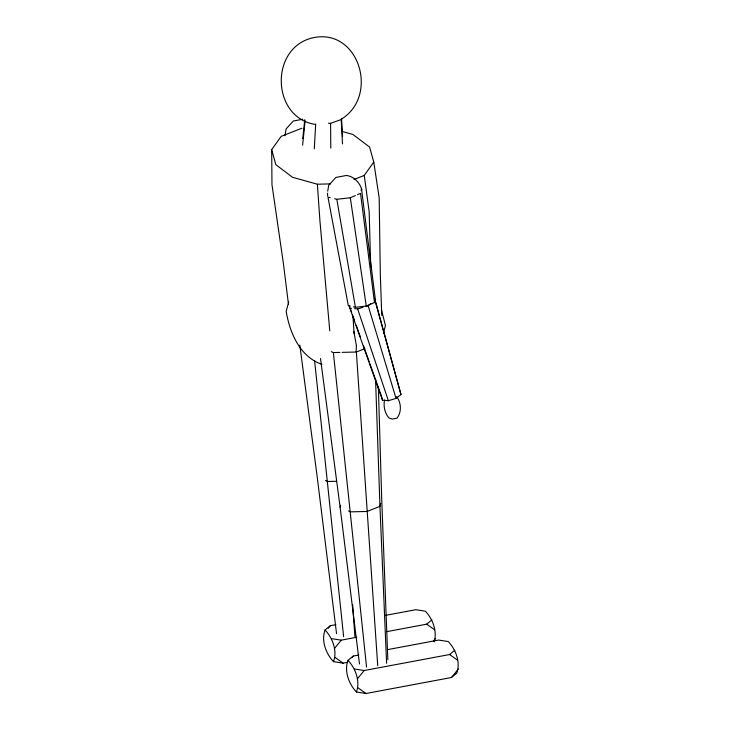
<?xml version="1.0" encoding="UTF-8"?>
<svg xmlns="http://www.w3.org/2000/svg" width="730" height="730" viewBox="0 0 730 730"><rect width="100%" height="100%" fill="white"/><g stroke="black" fill="none" stroke-linecap="round" stroke-linejoin="round"><path stroke-width="1.09" d="M314.292 148.838L315.679 124.1M356.094 351.513L356.441 345.828L353.858 331.529M384.491 400.004C383.378 406.318 384.664 413.107 388.999 417.989L392.12 419.093L396.938 418.19C401.856 412.048 401.254 402.641 396.618 396.554M302.603 145.206L305.103 120.925M302.767 138.572L304.748 119.702M284.974 135.743L286.114 128.918L293.296 121.025L302.804 119.246M327.724 191.178L328.701 185.329L335.882 177.436L346.44 175.456C354.114 176.459 359.726 182.527 361.825 189.727M361.113 190.585L361.496 188.732L375.257 298.816L374.49 302.548L366.268 306.071L355.419 307.321L353.384 306.819M359.47 663.971L340.125 507.268L340.627 505.306M380.713 503.399L379.956 506.346L386.59 663.333M288.724 302.001L286.151 311.4C289.892 332.971 299.729 356.559 321.884 364.37M383.478 332.907L385.476 325.598L381.452 309.958M335.882 624.661L330.334 625.701L325.087 629.981C321.045 640.694 325.899 653.569 333.482 661.635L343.091 663.141L347.535 662.302M333.482 661.635C337.525 650.923 332.661 638.057 325.087 629.981M358.804 655.02L353.256 656.06L348.009 660.349C343.967 671.062 348.821 683.928 356.404 692.004L366.013 693.5L451.459 677.504L456.706 673.224C460.749 662.502 455.885 649.636 448.302 641.57L438.693 640.064L387.648 649.618M356.404 692.004C360.447 681.282 355.583 668.415 348.009 660.349M434.186 641.816C437.38 631.295 432.808 619.031 425.38 611.202L415.772 609.705L385.814 615.308M288.487 304.355L283.34 263.092L271.98 184.699L271.679 149.659L281.205 136.328L301.855 128.234M353.931 179.489L364.252 175.437L373.769 162.106L369.617 147.104L352.9 134.457L342.115 131.446M328.272 628.238L330.334 625.701M334.386 648.623L341.248 640.155L356.778 637.254M351.878 657.757L353.256 656.06M357.308 678.982L364.17 670.523L449.607 654.527L454.854 650.238M433.337 641.214L435.399 638.677M451.459 677.504L458.321 669.045M386.736 631.642L426.685 624.159L431.932 619.88M341.248 119.255C380.713 95.028 357.545 23.634 308.927 38.873C269.288 52.204 272.974 118.16 315.378 124.429M366.059 306.381L368.166 305.751L370.703 303.78M349.077 306.007L382.447 400.131L388.36 400.697L396.034 398.388L400.98 394.556L374.919 299.528M334.614 198.761L336.822 199.299L350.318 197.748L355.419 195.558M357.463 194.682L360.529 193.368L374.49 302.548M342.133 352.362L356.359 352.033L364.827 348.666M328.473 123.27L330.599 123.324L341.184 119.565L342.507 143.938M354.607 308.626L357.645 308.918L362.901 307.33M271.679 149.659L275.84 164.661L292.557 177.308L317.358 184.215L330.48 183.878M331.301 351.65L333.373 352.563L339.943 352.407M336.421 481.28L327.615 481.49L325.534 480.568M349.542 308.142L351.568 308.334M331.63 638.659L341.248 640.155M354.552 669.018L364.17 670.523M330.179 197.666L327.971 197.118L348.292 305.56L350.327 306.062M348.456 510.936L350.537 511.849L367.035 511.465L379.956 506.346L375.539 378.998M426.685 624.159L434.688 629.844M449.607 654.527L457.61 660.203M335.097 657.456L343.091 663.141M358.019 687.824L366.013 693.5M350.519 309.228L351.659 312.44M352.417 314.584L354.324 319.941M356.231 325.288L360.419 337.068M363.476 345.637L369.188 361.688M369.955 363.832L381.379 395.952M357.645 308.918L388.36 400.697M368.166 305.751L396.034 398.388M400.98 394.556L374.481 298.369M381.763 397.02L382.447 400.131M336.822 199.299L355.419 307.321M373.769 162.106L379.171 197.766L380.321 274.918L381.763 315.424M350.318 197.748L366.268 306.071M364.252 175.437L369.17 211.773L370.712 267.216M320.507 358.567L340.125 507.268M299.811 345.107L317.203 476.9L336.548 633.604M333.373 352.563L366.56 667.074M314.594 360.611L343.638 636.715M329.777 330.818L319.941 220.989L317.358 184.215M377.72 665.678L356.359 352.033M352.672 604.705L354.871 636.451M353.019 316.674L354.096 333.564M341.549 118.342L342.552 136.172M387.84 659.811L381.726 499.475L378.35 386.626M327.578 193.14L327.642 196.124M330.599 123.324L330.79 148.108"/></g></svg>
